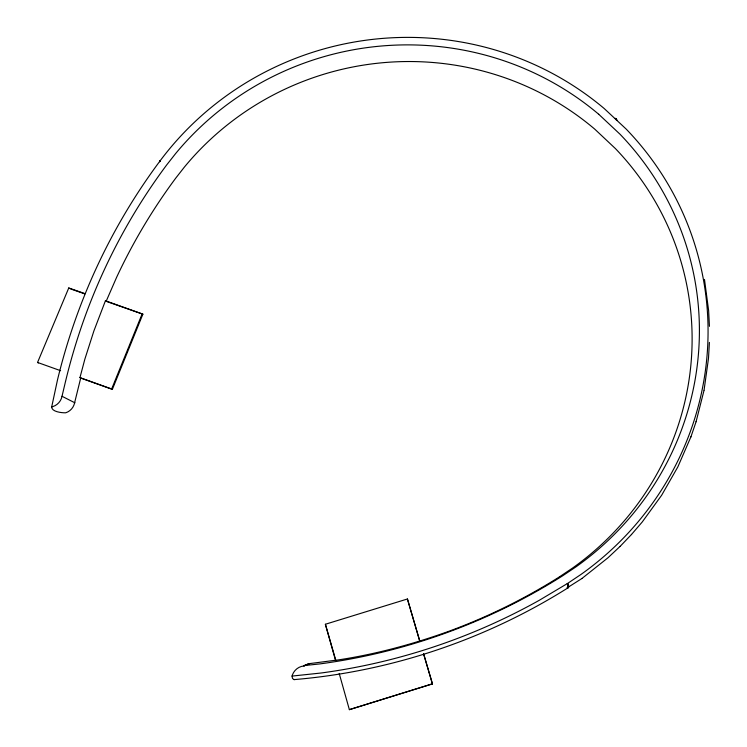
<?xml version="1.0" encoding="UTF-8"?>
<svg xmlns="http://www.w3.org/2000/svg" width="747" height="747" viewBox="0 0 747 747"><rect width="100%" height="100%" fill="white"/><g stroke="black" fill="none" stroke-linecap="round" stroke-linejoin="round"><path stroke-width="1.12" d="M159.933 161.427L160.344 160.512A304.122 296.97 -13.1 0 1 604.202 108.53L626.182 129.082A304.104 296.933 -13.2 0 1 581.063 574.387L567.421 583.538L539.334 600.261A575.237 537.429 -19.8 0 1 320.874 673.028L292.049 676.082L292.516 678.509L294.103 679.611C391.055 671.506 485.774 639.6 568.084 587.786C569.98 587.114 566.852 581.708 567.692 584.733L568.504 587.282L567.048 587.469M708.492 358.271L709.398 342.425M567.608 587.572L581.997 578.458M567.981 587.814L567.916 584.126L567.234 583.65M708.473 358.541L704.066 390.13M159.699 161.754L160.11 160.838A643.158 618.544 44.2 0 0 57.472 379.999L51.702 406.882C51.496 411.765 61.674 412.932 65.717 412.792A12.475 11.709 -46.2 0 0 74.607 402.782L80.704 378.057L79.957 377.618L84.859 359.139L93.898 330.921L105.439 300.752L142.882 314.17L112.349 389.383L80.704 378.057M65.521 381.437L62.02 396.283A12.876 12.055 -45.9 0 1 52.822 406.601L51.702 406.882M704.019 390.382L696.073 421.747M567.953 587.534L568.542 587.497M292.049 676.082L292.422 674.877A13.848 13.287 -81.1 0 1 303.898 665.979L309.23 663.653L335.786 660.217L325.384 624.259L335.515 660.329C373.509 654.792 410.757 644.838 446.902 631.99A549.428 514.711 -19.8 0 0 559.494 576.833M631.43 534.563L642.28 521.938L661.655 495.233L677.828 466.931L690.947 436.771M690.872 437.004L696.157 421.504M159.802 161.38L160.241 160.549L159.802 161.063M112.349 389.383L111.658 388.963L142.257 313.609M38.386 362.921L37.555 362.444L68.761 287.95L85.111 293.664M339.203 673.458L349.363 709.65L432.448 683.925L423.68 653.905M567.879 584.612L567.421 583.538L568.654 586.376L568.168 587.721L568.691 586.61L567.832 585.097M581.894 578.523L607.955 557.794L620.131 546.365M620.029 546.477L631.551 534.432M349.363 709.65L432.513 683.766M559.494 576.824L572.305 568.243A286.437 280.088 -13.2 0 0 615.435 148.597L594.743 129.128A286.456 280.125 -13.1 0 0 184.425 167.039L175.713 178.169A612.167 589.43 44.5 0 0 116.7 277.128L106.13 301.34L105.439 300.752M294.673 679.425L294.103 679.611M303.898 665.979L309.23 663.653M325.384 624.259L407.423 598.982L419.758 641.075L407.423 598.982M303.87 665.605L319.837 663.915A566.777 529.483 -19.8 0 0 562.575 575.853L575.816 566.982A295.644 288.659 -13.2 0 0 620.066 134.264L598.711 114.254M615.304 118.39C619.702 124.217 613.903 115.047 616.443 119.987M70.601 288.94L84.7 293.86M107.204 301.713L142.882 314.17M79.957 377.618L111.658 388.963M37.555 362.444L60.572 370.689M62.02 396.283L74.924 402.829M68.761 287.95L69.518 288.557M423.605 654.036L432.448 683.925M704.486 279.434L708.623 310.565L709.435 326.327M304.599 665.344A13.381 12.858 -81.5 0 1 309.249 664.008M65.54 381.437A633.559 609.393 44.1 0 1 166.684 164.938L175.676 153.499A295.663 288.697 -13.1 0 1 598.711 114.254M615.453 118.399L616.564 119.819L615.453 118.399"/></g></svg>
